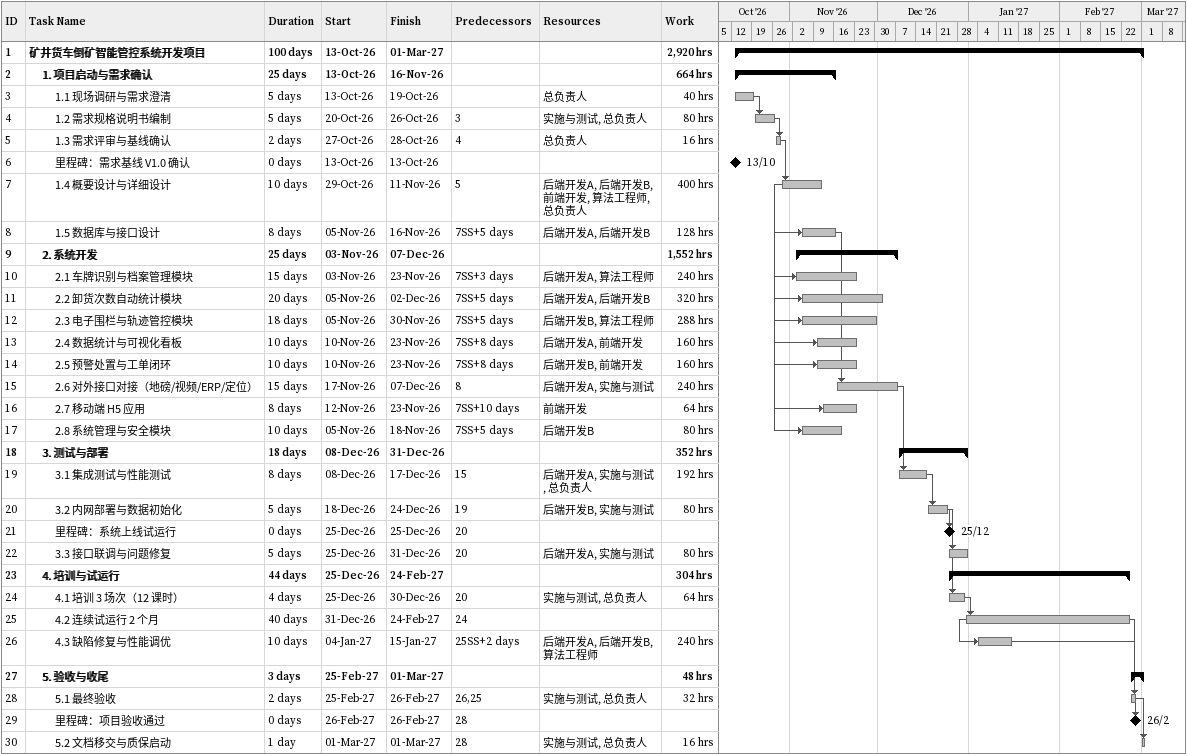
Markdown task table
| ID | Level | Task | Duration | Start | Finish | Predecessors | Resources | Work (h) |
|---|---|---|---|---|---|---|---|---|
| 1 | 1 | **矿井货车倒矿智能管控系统开发项目** | 100d | 2026-10-13 | 2027-03-01 |  |  | 2920 |
| 2 | 2 | **1. 项目启动与需求确认** | 25d | 2026-10-13 | 2026-11-16 |  |  | 664 |
| 3 | 3 | 1.1 现场调研与需求澄清 | 5d | 2026-10-13 | 2026-10-19 |  | 总负责人 | 40 |
| 4 | 3 | 1.2 需求规格说明书编制 | 5d | 2026-10-20 | 2026-10-26 | 3 | 实施与测试, 总负责人 | 80 |
| 5 | 3 | 1.3 需求评审与基线确认 | 2d | 2026-10-27 | 2026-10-28 | 4 | 总负责人 | 16 |
| 6 | 3 | 里程碑：需求基线 V1.0 确认 | 0d | 2026-10-13 | 2026-10-13 |  |  |  |
| 7 | 3 | 1.4 概要设计与详细设计 | 10d | 2026-10-29 | 2026-11-11 | 5 | 后端开发A, 后端开发B, 前端开发, 算法工程师, 总负责人 | 400 |
| 8 | 3 | 1.5 数据库与接口设计 | 8d | 2026-11-05 | 2026-11-16 | 7SS+5d | 后端开发A, 后端开发B | 128 |
| 9 | 2 | **2. 系统开发** | 25d | 2026-11-03 | 2026-12-07 |  |  | 1552 |
| 10 | 3 | 2.1 车牌识别与档案管理模块 | 15d | 2026-11-03 | 2026-11-23 | 7SS+3d | 后端开发A, 算法工程师 | 240 |
| 11 | 3 | 2.2 卸货次数自动统计模块 | 20d | 2026-11-05 | 2026-12-02 | 7SS+5d | 后端开发A, 后端开发B | 320 |
| 12 | 3 | 2.3 电子围栏与轨迹管控模块 | 18d | 2026-11-05 | 2026-11-30 | 7SS+5d | 后端开发B, 算法工程师 | 288 |
| 13 | 3 | 2.4 数据统计与可视化看板 | 10d | 2026-11-10 | 2026-11-23 | 7SS+8d | 后端开发A, 前端开发 | 160 |
| 14 | 3 | 2.5 预警处置与工单闭环 | 10d | 2026-11-10 | 2026-11-23 | 7SS+8d | 后端开发B, 前端开发 | 160 |
| 15 | 3 | 2.6 对外接口对接（地磅/视频/ERP/定位） | 15d | 2026-11-17 | 2026-12-07 | 8 | 后端开发A, 实施与测试 | 240 |
| 16 | 3 | 2.7 移动端 H5 应用 | 8d | 2026-11-12 | 2026-11-23 | 7SS+10d | 前端开发 | 64 |
| 17 | 3 | 2.8 系统管理与安全模块 | 10d | 2026-11-05 | 2026-11-18 | 7SS+5d | 后端开发B | 80 |
| 18 | 2 | **3. 测试与部署** | 18d | 2026-12-08 | 2026-12-31 |  |  | 352 |
| 19 | 3 | 3.1 集成测试与性能测试 | 8d | 2026-12-08 | 2026-12-17 | 15 | 后端开发A, 实施与测试, 总负责人 | 192 |
| 20 | 3 | 3.2 内网部署与数据初始化 | 5d | 2026-12-18 | 2026-12-24 | 19 | 后端开发B, 实施与测试 | 80 |
| 21 | 3 | 里程碑：系统上线试运行 | 0d | 2026-12-25 | 2026-12-25 | 20 |  |  |
| 22 | 3 | 3.3 接口联调与问题修复 | 5d | 2026-12-25 | 2026-12-31 | 20 | 后端开发A, 实施与测试 | 80 |
| 23 | 2 | **4. 培训与试运行** | 44d | 2026-12-25 | 2027-02-24 |  |  | 304 |
| 24 | 3 | 4.1 培训 3 场次（12 课时） | 4d | 2026-12-25 | 2026-12-30 | 20 | 实施与测试, 总负责人 | 64 |
| 25 | 3 | 4.2 连续试运行 2 个月 | 40d | 2026-12-31 | 2027-02-24 | 24 |  |  |
| 26 | 3 | 4.3 缺陷修复与性能调优 | 10d | 2027-01-04 | 2027-01-15 | 25SS+2d | 后端开发A, 后端开发B, 算法工程师 | 240 |
| 27 | 2 | **5. 验收与收尾** | 3d | 2027-02-25 | 2027-03-01 |  |  | 48 |
| 28 | 3 | 5.1 最终验收 | 2d | 2027-02-25 | 2027-02-26 | 26, 25 | 实施与测试, 总负责人 | 32 |
| 29 | 3 | 里程碑：项目验收通过 | 0d | 2027-02-26 | 2027-02-26 | 28 |  |  |
| 30 | 3 | 5.2 文档移交与质保启动 | 1d | 2027-03-01 | 2027-03-01 | 28 | 实施与测试, 总负责人 | 16 |
